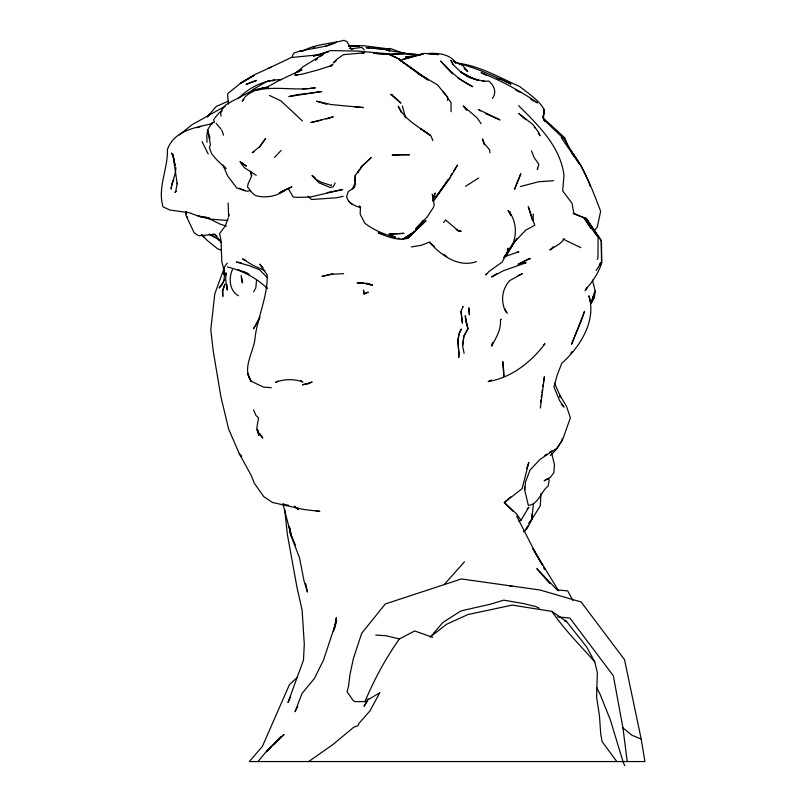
<?xml version="1.0" encoding="UTF-8"?>
<svg xmlns="http://www.w3.org/2000/svg" width="806" height="806" viewBox="0 0 806 806"><rect width="100%" height="100%" fill="white"/><g stroke="black" fill="none" stroke-linecap="round" stroke-linejoin="round"><path stroke-width="1.21" d="M355.023 186.196L355.365 175.345L362.71 165.482L371.173 157.603L360.796 167.527L362.71 165.482L357.723 172.514L358.761 170.167M308.648 761.559L332.656 744.724L353.794 727.173L357.884 725.793L359.093 723.214L369.883 711.013L379.908 692.545M355.275 180.836L355.365 175.345L355.144 181.552M355.355 181.088L355.426 178.922M532.051 514.147L531.819 519.175L527.023 528.665L523.437 531.869M524.595 486.834L524.474 489.161L528.353 505.382C538.418 504.586 540.957 491.479 548.1 486.099L549.168 480.578L548.493 478.19M532.978 220.784L533.32 213.993M541.007 493.252L540.282 505.715L529.189 523.749M524.887 489.826L525.431 482.19L530.046 470.029L540.08 459.36L557.137 448.086L562.709 439.431L570.386 417.82L566.477 406.234L559.827 395.142L554.427 383.142M447.421 100.357L447.662 97.002L437.255 84.731L424.591 77.225L398.738 59.14L400.31 60.913M540.352 408.038L544.393 376.745L543.647 381.601M226.869 284.558L227.242 290.049L225.69 279.571L225.982 272.771L226.073 274.947M335.971 621.366L336.354 617.718L333.674 631.027M533.441 504.032L531.819 519.175L528.867 523.195M462.876 345.059L463.934 336.273L467.964 328.687L465.253 315.75L465.878 321.876L467.913 328.657L463.712 336.354L462.573 345.754L464.115 353.36M175.869 167.618C175.829 175.184 171.738 181.682 171.094 189.067L171.839 184.433L173.764 179.798M540.473 402.224L540.846 399.806M541.219 397.378L541.592 394.95M541.964 392.522L542.337 390.094M542.901 386.457L543.274 384.029M229.085 214.295L228.642 216.512L228.128 203.082M224.431 269.446L223.504 273.969L224.34 271.632M486.582 273.637L485.817 274.997L488.899 271.582L502.219 262.01L507.165 252.671L508.143 248.097L507.226 250.162M292.225 57.166L292.739 54.848L294.23 52.904C308.023 48.148 323.035 48.541 336.465 42.234L325.906 46.204M562.346 438.504L561.802 440.882L556.14 449.718L550.337 455.511M331.387 184.866L331.246 185.481L321.04 182.136L314.844 178.68L312.184 175.587L315.015 178.035M186.569 211.535L185.753 214.92L194.145 232.763L198.558 235.755L214.859 234.445L216.874 235.916M334.591 628.74L336.626 620.388L323.408 660.356L314.4 678.461L302.049 693.422L295.026 711.718L297.837 706.53M492.476 342.631L491.569 346.137C496.083 337.956 501.322 329.493 500.435 319.7L501.513 319.126M224.441 270.373L223.504 273.969L224.159 270.927L221.791 261.547L221.086 240.823L219.564 233.639L224.793 226.688M537.652 168.293L537.32 169.562L538.882 164.303L534.177 157.674L531.497 150.954M461.022 311.368L462.372 322.914L461.022 311.368L463.047 306.411L462.614 307.489M224.38 267.703L214.849 293.636L210.779 329.654L213.217 350.973L220.874 396.633L228.632 429.074L239.261 453.566L251.21 475.48L254.414 483.399L263.743 496.607L272.458 502.47L303.489 509.442L319.841 511.417L316.234 510.702M432.631 200.815L435.23 192.997L433.054 197.45M492.436 98.382C497.04 92.307 494.118 85.285 488.728 81.053L482.451 81.346L484.648 81.446L473.666 78.776L478.613 80.56L467.671 76.338L460.569 71.835L468.185 76.802L461.213 72.349L453.415 64.913L450.846 60.279L453.153 64.581M526.65 468.316L528.817 462.443L522.107 488.668L504.304 502.581L513.241 511.447M225.579 225.076L228.259 217.832M592.168 298.955L595.181 291.127L592.45 280.125M232.622 269.184C228.441 277.768 229.247 290.855 238.465 295.772M355.245 183.022L352.282 189.067L354.559 187.254L348.303 191.546L346.61 196.664C348.061 203.303 354.761 205.802 360.504 207.656M297.404 677.292L289.414 684.667L262.343 746.487L249.356 761.559L644.921 761.559L641.193 739.021L624.509 659.63L581.126 601.971L540 590.002L461.364 578.96L385.288 603.966L361.662 633.304L353.431 658.462L350.086 673.907L348.464 686.722L347.043 691.669L352.786 699.981L354.751 701.633L364.977 701.593C374.165 679.569 385.611 658.421 399.403 638.926L414.677 630.957L432.731 637.355M335.145 182.902L333.352 186.72L330.309 187.536L318.773 182.7L312.184 175.587L315.055 178.126M290.613 697.119L287.984 702.52L303.479 660.144L304.285 644.206L302.119 610.202L297.061 587.765L287.379 534.549L284.74 509.835M586.97 287.913C593.418 280.74 598.787 271.965 601.81 262.837L601.397 240.863L586.153 218.355L573.177 213.61M590.748 303.902L595.181 291.127L594.465 296.719L591.594 302.391M591.211 303.086L594.465 296.719L591.03 303.419M599.422 264.58L600.51 262.605M253.588 291.883L255.814 287.873L256.489 280.69M368.211 698.752L364.01 706.328L367.395 701.119M260.096 317.04L253.497 328.777L259.109 319.519M512.535 244.802L505.815 256.227L503.821 257.628M433.285 201.53L449.95 177.924L457.566 165.089L453.526 171.245M518.923 521.371L520.968 520.273L528.837 507.196L527.114 508.969M524.625 531.174L527.88 525.875M597.266 259.401L597.931 258.343L598.102 237.397L584.007 217.963L574.426 213.63L573.65 212.381L572.058 203.344L562.689 190.851L563.978 175.204C560.311 146.349 538.207 125.162 518.631 105.687M596.158 270.534L601.528 262.121L601.195 240.47L586.153 218.355L595.664 233.69M448.146 179.456L436.389 196.543M450.836 175.355L452.186 173.3M507.186 252.61C517.654 241.155 518.228 222.194 508.012 210.416L510.248 214.366M224.562 279.984L219.121 288.004C225.539 282.412 224.552 275.027 223.947 267.703L227.272 263.068M443.693 222.527L445.577 219.927L458.352 230.768L461.143 231.221L458.271 230.859L456.196 229.66M511.8 245.8L504.022 257.416L513.13 243.624L510.339 247.815L515.084 241.377L525.784 230.103L534.771 225.277L528.283 206.638L532.565 220.743M449.95 177.924L433.971 199.183M516.757 238.516L505.815 256.227L518.883 251.845L516.455 252.248M259.089 147.7L265.648 138.441L259.784 146.591L252.147 152.697L254.353 151.599M279.722 738.336L281.173 736.442L266.433 751.736L270.836 747.434M430.686 636.629L442.826 622.514L460.276 611.301L463.843 610.233L490.088 604.298L503.75 600.148L523.85 603.623L535.96 606.636L539.184 608.228M384.301 234.617L378.266 232.894C387.404 236.611 397.741 241.085 407.715 238.324L414.647 231.604L423.573 220.34L415.785 228.662L427.17 216.975L433.578 207.202L434.202 204.805L432.187 193.954M207.434 116.85L216.129 106.523L228.592 101.032M207.485 116.789L209.701 114.009M257.93 761.559L267.612 750.054L284.034 734.498L274.352 743.978M570.9 353.068L572.341 351.406M331.447 65.88L332.848 64.279L330.067 66.032L331.357 65.598L317.645 70.041L301.938 74.233L294.815 75.139L297.172 75.331M444.418 584.32L464.478 561.752M274.544 157.442L281.103 150.45M414.647 231.604L402.244 239.483L414.647 231.604L426.052 220.683L407.715 238.324L404.34 238.354M594.203 230.768L597.286 227.03L600.641 211.313C592.612 190.236 584.793 168.676 570.789 150.682L573.771 156.142M179.365 134.934L191.899 124.799L225.045 106.271M510.672 496.839L504.304 502.581L516.676 514.037L520.968 520.273M553.561 246.656L549.823 250.021L559.525 243.865L564.694 238.888L562.89 239.029M238.395 98.574C249.588 86.685 265.335 79.673 281.647 79.582M250.142 92.126L253.517 89.224L267.511 81.084L274.695 80.147L272.317 80.872M294.815 73.789L303.147 66.717L323.337 54.193L320.395 56.511M302.341 51.322C314.803 44.038 330.248 43.947 344.051 40.3L346.943 41.62L350.59 47.977L352.071 48.763L351.255 48.743L361.914 47.403L364.433 49.972M243.926 99.732L242.223 101.133C244.913 95.783 250.041 92.478 255.522 90.484C275.027 85.597 295.439 91.088 315.307 87.844L310.32 88.277M543.758 344.716L545.017 343.699C531.204 362.085 511.377 377.732 488.224 381.57L491.559 379.989M315.509 60.369L317.463 58.828M430.203 636.992L446.595 624.277L467.964 614.525L512.193 605.105L551.888 611.381L566.618 621.597L586.587 646.875L594.798 661.938L597.337 672.758L596.621 697.2L599.483 716.101L600.712 733.782L602.092 741.58L616.792 761.559M176.514 191.224L174.932 192.392L175.738 191.395L177.229 183.153L177.199 183.808L172.947 154.742L175.154 165.633L173.089 155.921L171.426 153.08L172.816 154.712M496.839 273.536L491.65 277.032L503.226 270.786L526.127 262.746L521.573 263.532M544.846 455.41L546.831 454.09M549.803 452.106L551.778 450.786M336.142 60.964L333.331 62.787L336.525 59.513L343.497 54.647L364.352 52.803L361.904 53.377M465.606 186.287L478.583 178.005M297.958 72.208L301.938 69.679L279.229 80.429L267.562 86.897L253.296 90.151L231.342 101.647L225.962 104.82L221.569 110.039L220.723 113.878L221.035 116.135M222.345 110.785L219.494 112.497L215.061 117.676L213.63 120.013L214.477 122.159L212.059 122.623L207.595 129.947L206.82 135.982L207.041 142.299M286.483 189.229C277.778 196.17 266.091 198.669 255.381 195.495L252.127 192.856L247.502 186.891L248.157 183.657L251.482 176.383L250.565 171.356L251.875 175.718M364.977 701.593L379.243 693.11M548.09 478.552L544.151 480.819L550.206 477.535L553.863 472.699L554.468 464.73L551.677 453.224M286.473 189.158L279.339 192.846L291.893 186.932L287.49 188.634L288.629 188.977L288.155 188.413L293.283 197.117L298.361 197.389L310.25 197.027L342.671 189.531L327.135 192.604M363.899 293.928L368.1 292.205L363.899 293.928L363.476 290.039L364.383 293.676M278.151 381.107L275.682 382.346C284.085 378.8 293.475 379.052 302.139 381.51L300.678 380.835L302.955 382.296M268.297 68.409L291.288 57.518L319.277 54.737L328.435 51.705L313.463 55.957M271.028 67.089L253.91 75.039L240.389 83.391L228.289 93.164L227.544 94.655L228.521 104.075M517.895 275.712L522.328 273.708L509.714 280.599C501.806 289.193 500.415 301.746 505.886 311.982M429.84 241.921L421.296 245.306L411.312 246.938M197.47 127.701L200.986 126.351M257.074 89.98L261.335 88.398L268.378 87.31M212.764 123.489C195.606 127.65 174.308 130.219 167.416 149.473C168.071 168.837 157.281 187.748 163.024 206.85L170.006 210.064L189.229 212.724L199.727 216.613L209.177 217.872L198.216 216.008L209.963 219.111L227.786 220.471M326.309 118.945L333.261 116.86L310.854 122.532L321.604 120.165M302.804 50.486L299.278 51.241M520.333 186.549L538.781 181.733L553.641 180.715M332.797 273.728L321.977 276.408L331.427 274.322L343.638 273.667M343.084 196.311L336.676 197.782L311.519 199.515L308.104 196.301M313.474 56.027L319.277 54.737L330.44 50.587L356.846 51.07L391.263 54.032L404.552 53.68L391.051 54.425M476.396 261.618C458.513 267.975 440.993 255.321 429.648 242.435L434.363 246.545M388.18 49.74L386.225 50.063L389.812 51.11M250.475 190.669L246.747 191.234L236.793 188.03L227.584 175.789L223.464 166.227M310.622 93.043L321.826 91.511L288.891 96.589L296.961 94.705L309.373 93.214M242.596 281.798L241.77 281.899L241.175 275.461M509.926 586.294L512.062 586.083M302.834 88.942L307.821 88.499M411.453 56.611L405.358 57.125L423.865 53.74L401.811 59.795L424.228 53.408L438.252 54.586L428.157 53.508C437.86 52.793 450.413 53.992 455.934 63.19L453.274 60.813L462.725 65.538L467.752 71.623L464.226 68.601M348.383 46.164L363.244 45.66L387.555 48.763L389.872 49.619M282.402 190.78L284.347 190.74M363.647 282.956L357.088 283.057L362.247 283.007L372.563 284.911L365.864 283.218M397.58 238.405L399.836 238.385M348.766 46.063L359.536 46.103M314.179 46.718L313.151 46.698L314.874 46.879M420.289 54.707L406.577 53.901L412.622 54.415M375.767 635.057L386.134 635.763L399.403 638.926M271.3 387.696L263.522 387.102L251.009 381.167C241.528 367.314 254.676 350.973 255.23 336.273C258.162 315.609 267.794 295.883 267.169 274.876L259.683 264.136L263.078 267.763M369.712 47.997L366.065 47.695L389.157 49.579L372.14 48.199M415.04 54.627L418.667 54.939L414.405 54.385L420.117 55.12M354.983 106.805L363.254 107.561L331.306 104.589L316.607 101.213L326.752 104.317M535.889 102.584L537.552 102.755C519.85 90.796 500.929 80.58 481.081 72.6L486.28 75.411M557.631 616.872L569.953 618.121L613.346 675.781L622.947 727.889L627.219 761.559M353.33 48.823L349.623 48.441L352.071 48.763M418.667 54.939L399.947 52.853L410.859 54.284L386.225 50.063L390.023 48.39L404.753 53.74M457.022 63.08C479.62 65.679 499.508 77.608 519.941 86.665C528.494 93.758 539.234 100.095 544.473 110.13L543.012 117.716L544.181 109.334L543.456 118.794M241.185 262.796L236.44 262.061L249.034 265.617L259.582 269.809L267.249 277.566M212.653 234.042L214.859 234.445L221.237 242.576M284.971 504.556L282.563 504.082L288.679 505.332M458.08 63.513C476.497 67.764 493.806 76.248 510.964 84.096L500.879 79.2L497.191 78.434M469.173 77.497L473.716 78.746L461.304 72.328M585.912 218.527L584.007 217.963L590.848 228.501M365.853 283.309L372.402 285.475M226.466 226.214L219.837 223.997L210.064 219.101M237.679 269.486L243.281 271.562M227.473 266.957C242.546 270.735 256.318 277.697 267.552 288.679M220.824 250.021L217.549 248.762L207.535 240.682L201.429 234.617M394.406 56.531L388.784 54.324L373.984 53.357L388.784 54.324L399.978 59.543L394.406 56.531L395.403 57.065M641.193 739.021L631.904 735.233L622.947 727.889M243.956 271.965L249.114 274.181M485.615 113.616L500.002 119.933L478.371 109.435L480.245 110.926M243.986 271.985L247.16 273.375L244.278 272.015M264.932 270.705L252.893 265.275L242.556 258.907L245.78 260.378M564.522 620.64L566.618 621.597L564.482 620.59M515.79 90.222L520.051 92.206M239.241 188.07L244.742 190.659M269.476 95.44L280.911 100.871L302.452 121.001M565.228 240.158L580.925 247.684M209.207 234.163L214.779 236.863M418.264 73.91L427.361 79.018L418.636 73.82L398.738 59.14L428.067 80.268M209.177 234.234L219.978 240.329M392.351 235.634L395.736 237.397C384.633 234.617 373.934 230.254 364.806 223.232L360.201 214.164L360.393 207.646L359.335 206.034L360.675 207.464M256.288 175.305L244.601 167.839L240.702 162.953M457.959 78.091L472.79 86.695C460.196 80.862 449.929 71.24 440.68 61.085L452.388 73.85M530.711 99.138L533.814 101.203M443.894 254.343L446.766 256.59M294.432 506.289L298.291 509.533L294.533 506.279M294.774 506.571L298.291 509.533M352.162 204.321L348.595 201.097M525.915 119.812L518.671 113.404L532.957 124.547L538.569 132.234L540.03 135.761L538.126 132.899M201.853 234.949L204.664 237.468M543.083 117.928L564.754 137.776L568.925 148.163M561.369 404.491L564.049 407.111L559.596 400.612L553.994 387.041L557.309 374.619L561.873 363.153C580.038 347.114 596.682 320.687 588.884 295.792L590.607 302.351M390.003 234.617L392.613 237.246M534.338 127.187L534.962 127.832M594.798 661.938C580.169 645.284 564.452 629.808 551.888 611.381M549.742 583.544L536.846 568.673L557.148 589.932L567.726 590.879L572.915 600.561M222.95 165.018L226.012 168.656L216.663 159.699L211.545 153.654L209.389 147.528L210.497 144.818L207.595 129.947L209.983 138.229M216.159 123.358L220.925 129.041M466.704 110.412L463.198 105.929L477.092 117.827L481.091 123.65M241.548 456.518L239.261 453.566L241.468 456.539M561.288 137.645L578.748 162.963M442.816 91.32L445.547 95.068M446.907 96.942L450.997 102.553L451.138 111.732M578.708 162.923L564.109 139.005L543.466 119.379L544.876 121.444M218.426 239.392L219.131 240.369M570.789 150.682L580.773 165.119L588.582 181.612M258.232 431.311L256.802 428.036L258.525 417.73L256.046 415.574L253.517 409.831M259.532 433.235L262.776 438.061L258.363 432.953L256.923 429.386L258.817 435.401L258.031 430.535M266.111 286.352L267.068 287.903M558.608 590.879L532.927 548.674L541.652 563.878M543.526 567.142L544.775 569.308M504.616 308.567L507.317 313.333M542.428 565.056L534.469 551.032L516.696 516.092M543.647 567.223L544.876 569.379M624.872 765.7L623.481 763.101L610.313 719.798L600.027 694.157L596.752 687.76M202.064 141.735L208.24 154.037M401.338 112.467L398.245 106.18C404.773 120.185 419.291 126.965 430.948 135.942L432.872 140.587M187.123 216.693L187.637 217.781M295.419 545.138L290.15 532.716L289.263 526.761M221.721 129.988L223.564 135.186M483.147 141.544L484.215 144.697M588.944 182.74L590.012 186.105M222.899 296.739L222.557 290.674L224.995 284.034L222.416 291.54L222.557 290.674L222.829 295.53M185.793 211.907L186.458 214.305M283.108 504.647L291.651 537.29L299.52 557.913L304.043 580.935L307.429 592.067L305.686 583.463M402.375 105.959L405.509 117.757M510.803 215.353L509.886 211.867L510.621 215.202M560.422 397.479L559.827 395.142L560.281 397.549M482.925 140.657L482.482 138.884L484.547 143.69L489.595 149.886L490.008 152.777M289.646 527.285L291.651 537.29L290.15 532.716L289.374 526.489M241.931 278.08L242.354 283.037M458.815 352.544L458.795 357.451C459.38 347.94 455.743 337.573 461.485 328.979L459.208 333.21L457.748 340.656L458.815 352.544M584.511 311.388L581.64 320.113L571.555 344.243L584.511 311.388M520.757 173.945L514.43 189.43L520.757 173.945M586.274 288.87L585.176 290.654L587.242 287.359L586.274 288.87M242.052 82.313L240.389 83.391L253.981 75.472L242.052 82.313M528.132 259.159L517.996 264.378L530.348 258.464L528.132 259.159M311.952 382.054L308.325 383.585L311.952 382.054M251.119 82.424L246.132 84.368L256.489 80.449L251.119 82.424M309.061 383.334L302.522 384.764L309.061 383.334M403.816 233.367L389.207 234.113L403.816 233.367M401.116 154.561L392.109 155.155L409.428 154.752L401.116 154.561M392.129 94.937L390.527 94.282L400.955 103.087L392.129 94.937M246.283 166.016L240.128 161.674L246.283 166.016M430.253 135.227L420.641 128.809L430.162 135.287M251.009 381.167L247.623 373.48L251.009 381.167M469.384 314.693L468.84 308.053L469.384 314.693M503.679 370.71L502.773 361.612L503.861 376.281L503.679 370.71"/></g></svg>
